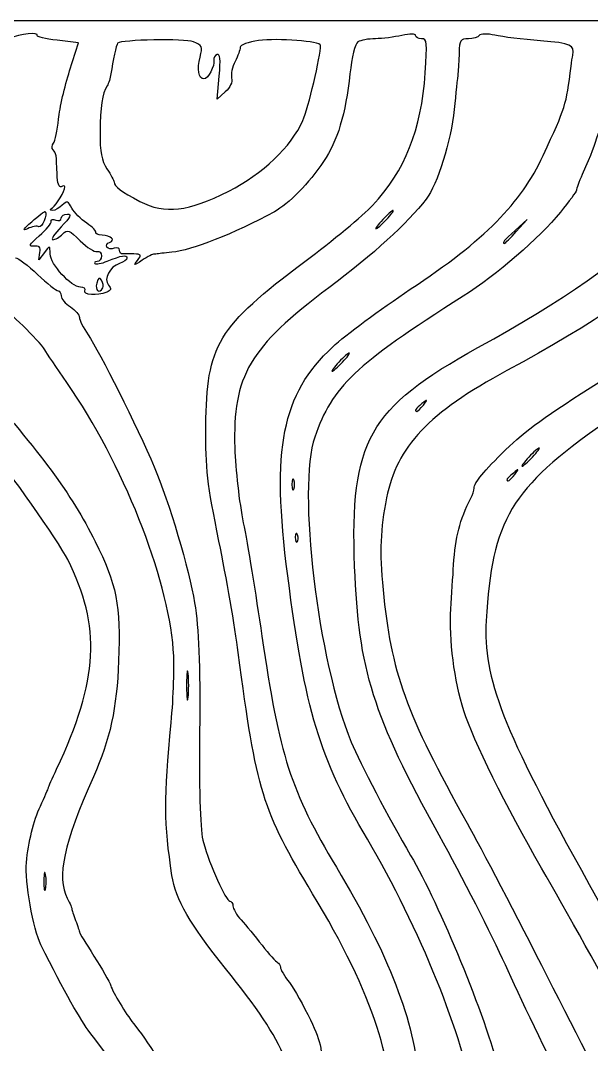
# Model space of a CAD drawing. Extents: x 32 to 2531, y 46 to 1398.
# Drawn here: x 752.1 to 960.5, y 1024 to 1397.7 of the extents above; entities that cross this region are included whole.
import ezdxf

# ---------------------------------------------------------------- set-up
doc = ezdxf.new("R2010")
doc.units = 0
doc.layers.add('IMAGE', color=7, linetype='CONTINUOUS')

msp = doc.modelspace()

# ---------------------------------------------------------------- linework, layer by layer
at = {"layer": 'IMAGE', "color": 7}
for points in [[(32.319879, 721.65756), (32.319879, 1397.653213), (1281.6532, 1397.653213), (2530.9865, 1397.653213), (2530.9865, 721.65312), (2530.9865, 45.6531), (1281.6532, 45.6531), (32.319879, 45.6531), (32.319879, 721.64876)], [(828.12816, 1335.35567), (828.12816, 1335.35567)], [(756.23641, 1324.2271), (756.23641, 1324.2271)], [(885.65321, 1324.98655), (885.65321, 1324.98655)], [(933.07043, 1320.65321), (933.07043, 1320.65321)], [(775.65321, 1298.98655), (775.65321, 1298.98655)], [(782.15321, 1300.05021), (782.15321, 1300.05021)], [(869.65321, 1272.98655), (869.65321, 1272.98655)], [(899.15663, 1257.31988), (899.15663, 1257.31988)], [(938.98655, 1238.31985), (938.98655, 1238.31985)], [(851.86959, 1229.98655), (851.86959, 1229.98655)], [(932.48996, 1231.98655), (932.48996, 1231.98655)], [(853.23064, 1209.90321), (853.23064, 1209.90321)], [(813.28441, 1159.31988), (813.28441, 1159.31988)], [(761.26289, 1085.971), (761.26289, 1085.971)]]:
    msp.add_lwpolyline(points, close=True, dxfattribs=at)
for points in [[(770.05173, 1379.271456), (773.33919, 1389.556342), (765.52211, 1390.440744)], [(826.87673, 1371.600783), (823.93616, 1368.986546), (824.67469, 1377.390994)], [(933.07043, 1320.65321), (936.98655, 1324.98655), (932.65321, 1321.07042)], [(760.84072, 1312.98655), (758.77971, 1310.31988), (759.21645, 1312.98655)]]:
    msp.add_lwpolyline(points, dxfattribs=at)
for points in [[(758.21873, 1392.155857), (759.09157, 1393.567378), (751.84627, 1392.768248), (748.20687, 1391.051584)], [(765.52211, 1390.440744), (761.22272, 1390.927164), (757.9362, 1391.698965), (758.21873, 1392.155857)], [(815.24449, 1389.852305), (812.12387, 1391.076735), (788.89129, 1390.669065), (787.58925, 1389.367029)], [(839.00941, 1390.323025), (835.33017, 1389.816999), (832.31619, 1388.709281), (832.31167, 1387.861429)], [(861.65299, 1388.522297), (861.65339, 1390.034463), (845.97613, 1391.281194), (839.00941, 1390.323025)], [(881.65321, 1390.997939), (879.08655, 1390.969219), (876.20549, 1390.450296), (875.25087, 1389.844787)], [(891.31988, 1392.211275), (888.56988, 1391.572664), (884.21988, 1391.026663), (881.65321, 1390.997939)], [(896.31988, 1392.179465), (896.31988, 1392.875479), (894.23716, 1392.888729), (891.31988, 1392.211275)], [(898.51668, 1390.986546), (897.30844, 1390.986546), (896.31988, 1391.523359), (896.31988, 1392.179465)], [(899.83704, 1378.518202), (900.61344, 1389.56335), (900.46272, 1390.986546), (898.51668, 1390.986546)], [(915.57455, 1390.986546), (912.72227, 1390.986546), (912.30618, 1390.368407), (912.2088, 1385.986546)], [(919.56746, 1392.181073), (919.16142, 1391.524081), (917.3646, 1390.986546), (915.57455, 1390.986546)], [(925.25316, 1392.259753), (922.4213, 1392.898442), (919.99002, 1392.864795), (919.56746, 1392.181073)], [(941.92694, 1390.226586), (935.47747, 1390.731119), (927.97427, 1391.646045), (925.25316, 1392.259753)], [(953.67758, 1384.986546), (954.49084, 1388.70705), (953.03131, 1389.357907), (941.92694, 1390.226586)], [(787.58925, 1389.367029), (787.1218, 1388.899573), (785.79009, 1382.852175), (785.12851, 1378.192467)], [(817.64899, 1384.305145), (818.724, 1388.053493), (818.49755, 1388.575914), (815.24449, 1389.852305)], [(832.31167, 1387.861429), (832.30767, 1387.013577), (831.45641, 1384.696266), (830.42116, 1382.71185)], [(855.19465, 1361.160722), (857.14716, 1365.563275), (861.65196, 1384.648518), (861.65299, 1388.522297)], [(875.25087, 1389.844787), (874.25331, 1389.212048), (873.02436, 1384.25929), (872.36101, 1378.198538)], [(819.08229, 1376.319879), (817.08653, 1376.319879), (816.42148, 1380.025071), (817.64899, 1384.305145)], [(822.67121, 1383.099199), (823.12044, 1381.112223), (820.5834, 1376.319879), (819.08229, 1376.319879)], [(823.86656, 1385.224327), (823.01588, 1384.910214), (822.47799, 1383.953906), (822.67121, 1383.099199)], [(824.67469, 1377.390994), (825.20836, 1383.464047), (824.98419, 1385.637015), (823.86656, 1385.224327)], [(830.42116, 1382.71185), (829.38589, 1380.727434), (828.82652, 1378.003841), (829.17809, 1376.659421)], [(912.2088, 1385.986546), (912.1477, 1383.236546), (911.94564, 1379.786546), (911.75982, 1378.319879)], [(953.04994, 1380.986546), (953.23484, 1382.453213), (953.51728, 1384.253213), (953.67758, 1384.986546)], [(766.02807, 1361.653236), (766.43299, 1365.686569), (768.24364, 1373.614768), (770.05173, 1379.271456)], [(942.85304, 1348.326361), (951.17071, 1366.276359), (951.21207, 1366.408843), (953.04994, 1380.986546)], [(785.12851, 1378.192467), (784.91031, 1376.655723), (784.30509, 1374.707979), (783.78357, 1373.864146)], [(829.17809, 1376.659421), (829.55833, 1375.205361), (828.62595, 1373.155873), (826.87673, 1371.600783)], [(872.36101, 1378.198538), (870.74633, 1363.44566), (867.81676, 1353.683714), (862.75193, 1346.179062)], [(880.61816, 1330.17063), (892.46208, 1342.797807), (898.37104, 1357.662539), (899.83704, 1378.518202)], [(911.75982, 1378.319879), (911.57399, 1376.853213), (910.96743, 1370.945922), (910.41191, 1365.192569)], [(918.98587, 1278.26352), (982.44309, 1313.383), (1002.1248, 1334.87385), (1010.3003, 1377.971641)], [(783.78357, 1373.864146), (781.93891, 1370.879409), (781.21855, 1366.210342), (781.15771, 1356.844273)], [(1021.9644, 1372.216108), (1014.9339, 1327.85968), (993.8896, 1304.53238), (929.65321, 1269.89046)], [(910.41191, 1365.192569), (909.30454, 1353.723998), (904.31096, 1337.78391), (900.14263, 1332.41186)], [(764.15073, 1352.86389), (764.77833, 1353.664697), (765.62313, 1357.619902), (766.02807, 1361.653236)], [(828.12816, 1335.35567), (840.46808, 1341.592155), (850.9468, 1351.582514), (855.19465, 1361.160722)], [(781.15771, 1356.844273), (781.11081, 1349.623851), (781.70952, 1346.45053), (783.67336, 1343.510939)], [(763.99808, 1350.419445), (763.45444, 1350.963084), (763.52313, 1352.063084), (764.15073, 1352.86389)], [(962.93191, 1356.457833), (961.39891, 1351.430695), (960.63855, 1349.466845), (957.12181, 1341.451647)], [(765.48651, 1341.574546), (765.26865, 1348.64874), (765.16747, 1349.250058), (763.99808, 1350.419445)], [(862.75193, 1346.179062), (857.46344, 1338.343), (849.91903, 1330.64949), (844.79293, 1327.86513)], [(894.38348, 1299.54419), (921.67643, 1317.64825), (934.72102, 1330.77696), (942.85304, 1348.326361)], [(783.67336, 1343.510939), (785.09083, 1341.38919), (786.26616, 1339.23321), (786.28523, 1338.71988)], [(766.98651, 1336.98657), (766.18996, 1336.49428), (765.58608, 1338.34137), (765.48651, 1341.574546)], [(786.28523, 1338.71988), (786.34683, 1337.06062), (788.89796, 1335.14124), (795.67815, 1331.65295)], [(957.12181, 1341.451647), (955.94704, 1338.7741), (954.98587, 1336.18363), (954.98587, 1335.695)], [(763.78691, 1329.34028), (765.27863, 1330.33634), (768.31984, 1335.46029), (768.31984, 1336.97757)], [(768.31984, 1336.97757), (768.31984, 1337.43572), (767.71984, 1337.43976), (766.98651, 1336.98657)], [(795.67815, 1331.65295), (804.92389, 1326.89618), (813.27521, 1327.84911), (828.12816, 1335.35567)], [(954.98587, 1335.695), (954.98587, 1335.20637), (952.36157, 1331.58498), (949.15409, 1327.64747)], [(770.87077, 1329.20286), (769.49957, 1331.76496), (769.04283, 1331.89995), (767.37801, 1330.23514)], [(900.14263, 1332.41186), (893.27778, 1323.56461), (880.99987, 1312.39122), (864.67316, 1300.1332)], [(756.23641, 1324.2271), (758.75716, 1326.44773), (760.98336, 1328.10084), (761.18352, 1327.90068)], [(761.18352, 1327.90068), (762.09229, 1326.99192), (759.88739, 1321.76313), (758.86252, 1322.39654)], [(763.89131, 1328.34028), (762.77907, 1328.35478), (762.74856, 1328.64694), (763.78691, 1329.34028)], [(767.37801, 1330.23514), (766.32461, 1329.18174), (764.7556, 1328.32906), (763.89131, 1328.34028)], [(766.98655, 1325.51056), (766.98655, 1326.32235), (768.00425, 1326.98655), (769.24811, 1326.98655)], [(769.24811, 1326.98655), (770.94385, 1326.98655), (770.37804, 1325.81901), (766.98655, 1322.31988)], [(776.28937, 1323.6737), (774.17676, 1325.09358), (771.73839, 1327.5817), (770.87077, 1329.20286)], [(844.79293, 1327.86513), (830.05407, 1319.85938), (814.48951, 1313.69531), (807.38465, 1313.05026)], [(855.89803, 1309.69285), (866.03004, 1317.26249), (877.15411, 1326.47749), (880.61816, 1330.17063)], [(888.11805, 1328.31988), (887.75139, 1328.31988), (886.04221, 1326.81988), (884.31988, 1324.98655)], [(885.65321, 1324.98655), (887.37555, 1326.81988), (888.48472, 1328.31988), (888.11805, 1328.31988)], [(949.15409, 1327.64747), (941.45975, 1318.20185), (926.06117, 1304.91781), (913.65253, 1297.021)], [(754.68077, 1321.64973), (752.65473, 1320.67261), (753.16933, 1321.52521), (756.23641, 1324.2271)], [(758.98655, 1319.04349), (761.55321, 1321.30491), (763.51041, 1323.69563), (763.33588, 1324.3562)], [(763.33588, 1324.3562), (763.16133, 1325.01678), (763.91133, 1325.21464), (765.00255, 1324.79591)], [(765.00255, 1324.79591), (766.09375, 1324.37718), (766.98655, 1324.69871), (766.98655, 1325.51056)], [(779.65089, 1320.3161), (779.91467, 1320.74291), (778.40199, 1322.25383), (776.28937, 1323.6737)], [(884.31988, 1324.98655), (882.59755, 1323.15321), (881.48837, 1321.65321), (881.85504, 1321.65321)], [(881.85504, 1321.65321), (882.22171, 1321.65321), (883.93088, 1323.15321), (885.65321, 1324.98655)], [(758.86252, 1322.39654), (758.22771, 1322.78887), (756.34592, 1322.45284), (754.68077, 1321.64973)], [(766.98655, 1322.31988), (764.49884, 1319.75321), (763.13828, 1317.65321), (763.96308, 1317.65321)], [(763.96308, 1317.65321), (764.78789, 1317.65321), (766.37416, 1318.56464), (767.48813, 1319.67861)], [(767.48813, 1319.67861), (769.29977, 1321.49025), (769.98351, 1321.23403), (773.96671, 1317.25083)], [(781.89629, 1319.33483), (780.39755, 1319.44772), (779.38711, 1319.8893), (779.65089, 1320.3161)], [(784.64491, 1316.69011), (786.90655, 1317.49758), (785.26049, 1319.08141), (781.89629, 1319.33483)], [(932.65321, 1321.07042), (928.61393, 1317.42005), (927.70701, 1316.31988), (928.73709, 1316.31988)], [(928.73709, 1316.31988), (928.96656, 1316.31988), (930.91656, 1318.26988), (933.07043, 1320.65321)], [(756.98655, 1315.29252), (754.89976, 1315.01026), (755.33467, 1315.82592), (758.98655, 1319.04349)], [(759.21645, 1312.98655), (759.54556, 1314.99589), (758.99589, 1315.5643), (756.98655, 1315.29252)], [(762.94415, 1312.46169), (762.90245, 1315.60267), (762.86905, 1315.61098), (760.84072, 1312.98655)], [(773.96671, 1317.25083), (776.41595, 1314.80159), (779.14739, 1313.04016), (780.03655, 1313.33655)], [(783.6876, 1314.93089), (783.29288, 1315.56956), (783.7236, 1316.36121), (784.64491, 1316.69011)], [(774.06524, 1300.33408), (770.62476, 1300.35438), (762.99445, 1308.67522), (762.94415, 1312.46169)], [(780.03655, 1313.33655), (780.92572, 1313.63294), (781.65321, 1312.92544), (781.65321, 1311.76432)], [(781.65321, 1311.76432), (781.65321, 1310.60321), (780.95321, 1309.65321), (780.09765, 1309.65321)], [(786.36259, 1314.52075), (785.28607, 1314.10765), (784.08233, 1314.29221), (783.6876, 1314.93089)], [(783.80163, 1309.82078), (789.08489, 1311.98193), (790.98655, 1312.28303), (790.98655, 1310.95842)], [(788.31988, 1313.79585), (788.31988, 1314.60764), (787.43909, 1314.93385), (786.36259, 1314.52075)], [(789.31988, 1312.47776), (788.76988, 1312.39096), (788.31988, 1312.98406), (788.31988, 1313.79585)], [(793.48313, 1312.47776), (791.74335, 1312.56456), (789.86988, 1312.56456), (789.31988, 1312.47776)], [(794.81647, 1310.08701), (796.43244, 1312.0588), (796.27655, 1312.33833), (793.48313, 1312.47776)], [(800.91625, 1312.42715), (800.51092, 1312.48615), (798.56092, 1311.48137), (796.58292, 1310.19429)], [(801.98655, 1312.45515), (801.80321, 1312.38075), (801.32157, 1312.36815), (800.91625, 1312.42715)], [(807.38465, 1313.05026), (804.59903, 1312.79735), (802.16988, 1312.52955), (801.98655, 1312.45515)], [(750.32267, 1310.9866), (751.26728, 1310.9866), (754.89853, 1308.2866), (758.39212, 1304.9866)], [(780.09765, 1309.65321), (779.24211, 1309.65321), (778.85889, 1309.33643), (779.24608, 1308.94924)], [(779.24608, 1308.94924), (779.63325, 1308.56206), (781.68325, 1308.95424), (783.80163, 1309.82078)], [(788.31847, 1308.9861), (784.64736, 1307.82093), (782.35921, 1303.34901), (784.26139, 1301.05703)], [(790.98655, 1310.95842), (790.98655, 1310.33939), (789.78591, 1309.45185), (788.31847, 1308.9861)], [(796.58292, 1310.19429), (793.38596, 1308.11403), (793.18977, 1308.10211), (794.81647, 1310.08701)], [(819.78132, 1249.65321), (819.99103, 1279.11716), (824.08765, 1285.92729), (855.89803, 1309.69285)], [(758.39212, 1304.9866), (761.88569, 1301.6866), (765.24864, 1298.9866), (765.86531, 1298.9866)], [(779.96303, 1301.76592), (779.26173, 1299.0842), (780.80771, 1297.87313), (782.15321, 1300.05021)], [(781.75021, 1302.82959), (780.97705, 1304.08059), (780.49299, 1303.79249), (779.96303, 1301.76592)], [(782.15321, 1300.05021), (782.51477, 1300.63523), (782.33343, 1301.88595), (781.75021, 1302.82959)], [(784.26139, 1301.05703), (785.35557, 1299.73861), (785.18443, 1299.09196), (783.5782, 1298.47559)], [(765.86531, 1298.9866), (766.48199, 1298.9866), (766.98655, 1298.1556), (766.98655, 1297.13994)], [(766.98655, 1297.13994), (766.98655, 1296.12429), (768.48655, 1294.31045), (770.31988, 1293.10921)], [(775.65321, 1298.98655), (776.10644, 1299.71988), (775.39185, 1300.32627), (774.06524, 1300.33408)], [(783.5782, 1298.47559), (780.16315, 1297.16511), (774.74347, 1297.51455), (775.65321, 1298.98655)], [(864.67316, 1300.1332), (835.58463, 1278.29368), (829.54315, 1268.00668), (830.32832, 1241.65321)], [(913.65253, 1297.021), (874.00176, 1271.78736), (865.92451, 1264.12173), (859.52637, 1245.6531)], [(866.06552, 1278.51471), (870.67536, 1282.80756), (883.41846, 1292.27081), (894.38348, 1299.54419)], [(770.31988, 1293.10921), (772.15321, 1291.90796), (773.65321, 1290.17824), (773.65321, 1289.26537)], [(760.98121, 1277.48577), (758.81093, 1280.99922), (747.11925, 1292.31958), (745.66084, 1292.31958)], [(773.65321, 1289.26537), (773.65321, 1288.3525), (775.06508, 1285.51634), (776.79071, 1282.96277)], [(776.79071, 1282.96277), (781.00728, 1276.7231), (794.63189, 1249.50893), (800.91677, 1234.7727)], [(849.65402, 1194.98655), (843.64684, 1241.61824), (847.49918, 1261.22513), (866.06552, 1278.51471)], [(874.07348, 1198.36157), (872.36721, 1244.16725), (879.13589, 1256.20913), (918.98587, 1278.26352)], [(769.10004, 1265.48577), (765.37095, 1270.89383), (761.71748, 1276.29383), (760.98121, 1277.48577)], [(872.11805, 1276.31988), (871.75139, 1276.31988), (870.04221, 1274.81988), (868.31988, 1272.98655)], [(869.65321, 1272.98655), (871.37555, 1274.81988), (872.48472, 1276.31988), (872.11805, 1276.31988)], [(868.31988, 1272.98655), (866.59755, 1271.15321), (865.48837, 1269.65321), (865.85504, 1269.65321)], [(865.85504, 1269.65321), (866.22171, 1269.65321), (867.93088, 1271.15321), (869.65321, 1272.98655)], [(929.65321, 1269.89046), (901.03763, 1254.45841), (889.49799, 1242.25228), (885.701, 1223.39969)], [(736.07144, 1266.31958), (759.81891, 1239.67277), (770.50101, 1225.17118), (779.36561, 1207.54515)], [(807.90095, 1168.09303), (805.80587, 1194.95147), (789.48049, 1235.92921), (769.10004, 1265.48577)], [(929.1758, 1240.97534), (936.35617, 1247.96921), (943.68704, 1253.27814), (963.64435, 1265.93709)], [(899.15663, 1257.31988), (900.81512, 1259.43463), (900.76796, 1259.48179), (898.65321, 1257.82329)], [(898.65321, 1257.82329), (896.43221, 1256.08147), (895.72591, 1254.98655), (896.82329, 1254.98655)], [(896.82329, 1254.98655), (897.10016, 1254.98655), (898.15016, 1256.03655), (899.15663, 1257.31988)], [(824.56048, 1207.65321), (820.24984, 1228.73531), (819.66879, 1233.84164), (819.78132, 1249.65321)], [(964.98673, 1250.59941), (931.07976, 1226.97058), (924.14563, 1215.34033), (922.07577, 1178.62711)], [(859.52637, 1245.6531), (853.06504, 1227.00206), (860.61003, 1163.84844), (872.82739, 1134.31977)], [(830.32832, 1241.65321), (830.55775, 1233.95321), (831.96239, 1221.65321), (833.44976, 1214.31988)], [(917.65321, 1226.95318), (917.65321, 1228.86509), (921.30468, 1233.30866), (929.1758, 1240.97534)], [(941.45139, 1241.65318), (941.08472, 1241.65318), (939.37555, 1240.15318), (937.65321, 1238.31985)], [(938.98655, 1238.31985), (940.70888, 1240.15318), (941.81805, 1241.65318), (941.45139, 1241.65318)], [(769.35929, 1200.91684), (765.82293, 1207.93523), (747.03155, 1234.58727), (741.56791, 1240.33372)], [(937.65321, 1238.31985), (935.93088, 1236.48652), (934.82171, 1234.98652), (935.18837, 1234.98652)], [(935.18837, 1234.98652), (935.55504, 1234.98652), (937.26421, 1236.48652), (938.98655, 1238.31985)], [(800.91677, 1234.7727), (806.27303, 1222.21386), (813.75004, 1197.0598), (815.65972, 1185.17472)], [(932.48996, 1231.98655), (934.14845, 1234.10129), (934.10129, 1234.14845), (931.98655, 1232.48996)], [(851.86959, 1229.98655), (851.49971, 1230.90321), (851.19707, 1230.15321), (851.19707, 1228.31988)], [(851.86959, 1226.65321), (852.23947, 1227.56988), (852.23947, 1229.06988), (851.86959, 1229.98655)], [(931.98655, 1232.48996), (930.70321, 1231.48349), (929.65321, 1230.43349), (929.65321, 1230.15663)], [(929.65321, 1230.15663), (929.65321, 1229.05924), (930.74813, 1229.76555), (932.48996, 1231.98655)], [(851.19707, 1228.31988), (851.19707, 1226.48655), (851.49971, 1225.73655), (851.86959, 1226.65321)], [(916.47544, 1223.30176), (917.12321, 1224.57514), (917.65321, 1226.21828), (917.65321, 1226.95318)], [(885.701, 1223.39969), (883.42657, 1212.1068), (883.11891, 1203.98077), (884.43379, 1189.92958)], [(910.19117, 1198.98652), (910.8366, 1209.24534), (912.39781, 1215.28602), (916.47544, 1223.30176)], [(833.44976, 1214.31988), (834.93714, 1206.98655), (837.99168, 1188.38655), (840.23763, 1172.98655)], [(853.23069, 1209.90321), (852.80507, 1210.96685), (852.48912, 1210.65092), (852.42515, 1209.09765)], [(779.36561, 1207.54515), (787.26073, 1191.84682), (788.76195, 1184.23341), (787.95064, 1164.00626)], [(831.62343, 1166.98655), (830.4378, 1176.15321), (827.25947, 1194.45321), (824.56048, 1207.65321)], [(852.42515, 1209.09765), (852.36725, 1207.69211), (852.68239, 1206.9046), (853.12544, 1207.34765)], [(853.12544, 1207.34765), (853.56849, 1207.79072), (853.61585, 1208.94072), (853.23064, 1209.90321)], [(765.31736, 1124.42731), (780.63109, 1157.09156), (781.65723, 1176.51003), (769.35929, 1200.91684)], [(904.92632, 1100.31976), (880.82696, 1143.77425), (875.47312, 1160.78725), (874.07348, 1198.36157)], [(909.19733, 1182.98652), (909.49019, 1187.75318), (909.93741, 1194.95318), (910.19117, 1198.98652)], [(878.73899, 1098.86115), (861.28632, 1128.42544), (855.96146, 1146.02407), (849.65402, 1194.98655)], [(884.43379, 1189.92958), (887.20765, 1160.28698), (892.98415, 1144.25014), (915.10788, 1104.77141)], [(815.65972, 1185.17472), (817.25761, 1175.23002), (817.70576, 1163.70561), (817.50035, 1137.84138)], [(913.91703, 1145.71014), (910.41511, 1156.67101), (908.50661, 1171.74429), (909.19733, 1182.98652)], [(922.07577, 1178.62711), (920.88507, 1157.50745), (927.98312, 1139.33975), (959.70268, 1082.31987)], [(840.23763, 1172.98655), (846.6079, 1129.30699), (850.76271, 1116.41471), (867.41899, 1088.64336)], [(807.10919, 1141.42637), (807.9834, 1150.46842), (808.33968, 1162.46842), (807.90095, 1168.09303)], [(858.72949, 1078.98655), (840.47341, 1109.12959), (838.11745, 1116.77824), (831.62343, 1166.98655)], [(787.95064, 1164.00626), (787.24563, 1146.42921), (784.87455, 1135.54563), (778.72357, 1121.65291)], [(813.28441, 1159.31988), (812.98864, 1161.70321), (812.74664, 1159.75321), (812.74664, 1154.98655)], [(813.28441, 1150.65321), (813.58017, 1153.03655), (813.58017, 1156.93655), (813.28441, 1159.31988)], [(812.74664, 1154.98655), (812.74664, 1150.21988), (812.98864, 1148.26988), (813.28441, 1150.65321)], [(942.30211, 1088.31985), (929.36407, 1110.71126), (917.31679, 1135.069), (913.91703, 1145.71014)], [(807.41757, 1085.65291), (804.47676, 1104.74006), (804.42729, 1113.68706), (807.10919, 1141.42637)], [(817.50035, 1137.84138), (817.31064, 1113.95534), (817.72765, 1101.84525), (818.88421, 1097.65326)], [(872.82739, 1134.31977), (876.04405, 1126.54529), (886.55143, 1106.50829), (894.50253, 1092.98644)], [(762.31984, 1117.65321), (762.39374, 1118.01988), (763.74255, 1121.06823), (765.31736, 1124.42731)], [(778.72357, 1121.65291), (767.8704, 1097.13969), (765.26452, 1085.03522), (769.18243, 1077.33355)], [(759.40095, 1110.98655), (760.93251, 1114.28655), (762.24601, 1117.28655), (762.31984, 1117.65321)], [(754.28581, 1090.31988), (755.01369, 1097.95807), (756.90983, 1105.61903), (759.40095, 1110.98655)], [(915.10788, 1104.77141), (920.10567, 1095.85309), (933.27405, 1070.65309), (944.37095, 1048.77141)], [(917.62926, 1002.47816), (914.00932, 1026.35901), (897.74746, 1066.66129), (878.73899, 1098.86115)], [(929.08448, 1052.98642), (924.13481, 1063.98642), (913.26364, 1085.28642), (904.92632, 1100.31976)], [(818.88421, 1097.65326), (821.1248, 1089.53224), (827.08133, 1076.31993), (828.50196, 1076.31993)], [(894.50253, 1092.98644), (905.08436, 1074.9907), (921.67455, 1034.52257), (927.02577, 1013.6531)], [(759.57645, 1060.31988), (756.80068, 1065.83675), (753.65339, 1083.68316), (754.28581, 1090.31988)], [(761.26289, 1085.971), (760.94397, 1087.62955), (760.67092, 1086.58655), (760.65612, 1083.65321)], [(867.41899, 1088.64336), (886.64359, 1056.58981), (896.06354, 1032.11856), (897.31214, 1010.98655)], [(972.28575, 1034.31985), (966.2722, 1045.74749), (950.79692, 1073.61818), (942.30211, 1088.31985)], [(761.23599, 1080.63767), (761.56971, 1081.91245), (761.58181, 1084.31245), (761.26289, 1085.971)], [(826.99557, 1051.65291), (814.00957, 1067.76535), (808.77221, 1076.86078), (807.41757, 1085.65291)], [(760.65612, 1083.65321), (760.64132, 1080.71988), (760.90227, 1079.36288), (761.23599, 1080.63767)], [(959.70268, 1082.31987), (968.26955, 1066.91987), (980.93741, 1044.88922), (987.85351, 1033.36286)], [(769.18243, 1077.33355), (770.20441, 1075.32457), (770.98624, 1073.52457), (770.91983, 1073.33355)], [(828.50196, 1076.31993), (829.13515, 1076.31993), (829.65321, 1075.50754), (829.65321, 1074.51462)], [(885.58017, 996.67893), (890.26516, 1013.53595), (880.80344, 1042.53976), (858.72949, 1078.98655)], [(770.91983, 1073.33355), (770.85343, 1073.14254), (771.44127, 1071.29719), (772.22615, 1069.23278)], [(829.65321, 1074.51462), (829.65321, 1073.52172), (831.00321, 1071.22085), (832.65321, 1069.40161)], [(772.22615, 1069.23278), (773.01104, 1067.16838), (773.65321, 1065.23862), (773.65321, 1064.94443)], [(832.65321, 1069.40161), (834.30321, 1067.58236), (837.731, 1063.44474), (840.27052, 1060.2069)], [(773.65321, 1064.94443), (773.65321, 1064.65025), (776.03177, 1060.72945), (778.93892, 1056.23155)], [(777.47717, 1028.31988), (774.16307, 1032.51037), (768.25193, 1043.07733), (759.57645, 1060.31988)], [(840.27052, 1060.2069), (842.81003, 1056.96908), (845.36003, 1054.11993), (845.93719, 1053.87549)], [(778.93892, 1056.23155), (781.84605, 1051.73365), (784.60612, 1046.85153), (785.0724, 1045.38239)], [(845.93719, 1053.87549), (846.51433, 1053.63104), (846.98655, 1052.84101), (846.98655, 1052.11985)], [(849.43485, 995.65291), (854.55776, 1011.03357), (849.43985, 1023.80423), (826.99557, 1051.65291)], [(846.98655, 1052.11985), (846.98655, 1051.3987), (848.45507, 1048.88334), (850.24992, 1046.53017)], [(952.5388, 1004.31976), (944.58859, 1020.08642), (934.03415, 1041.98642), (929.08448, 1052.98642)], [(850.24992, 1046.53017), (852.04477, 1044.177), (855.49477, 1038.06702), (857.91659, 1032.95246)], [(944.37095, 1048.77141), (955.46785, 1026.88972), (967.46268, 1003.49157), (971.02613, 996.77552)], [(785.0724, 1045.38239), (785.83352, 1042.98433), (790.57829, 1035.11442), (793.34992, 1031.65291)], [(793.34992, 1031.65291), (797.71108, 1026.20622), (806.93856, 1012.10587), (808.78705, 1008.0637)], [(857.91659, 1032.95246), (862.16796, 1023.9741), (862.31988, 1023.07822), (862.31988, 1006.9866)], [(799.79878, 989.76053), (797.60269, 998.99248), (789.22289, 1013.46811), (777.47717, 1028.31988)]]:
    msp.add_open_spline(points, degree=3, dxfattribs=at)

doc.saveas('drawing.dxf')
